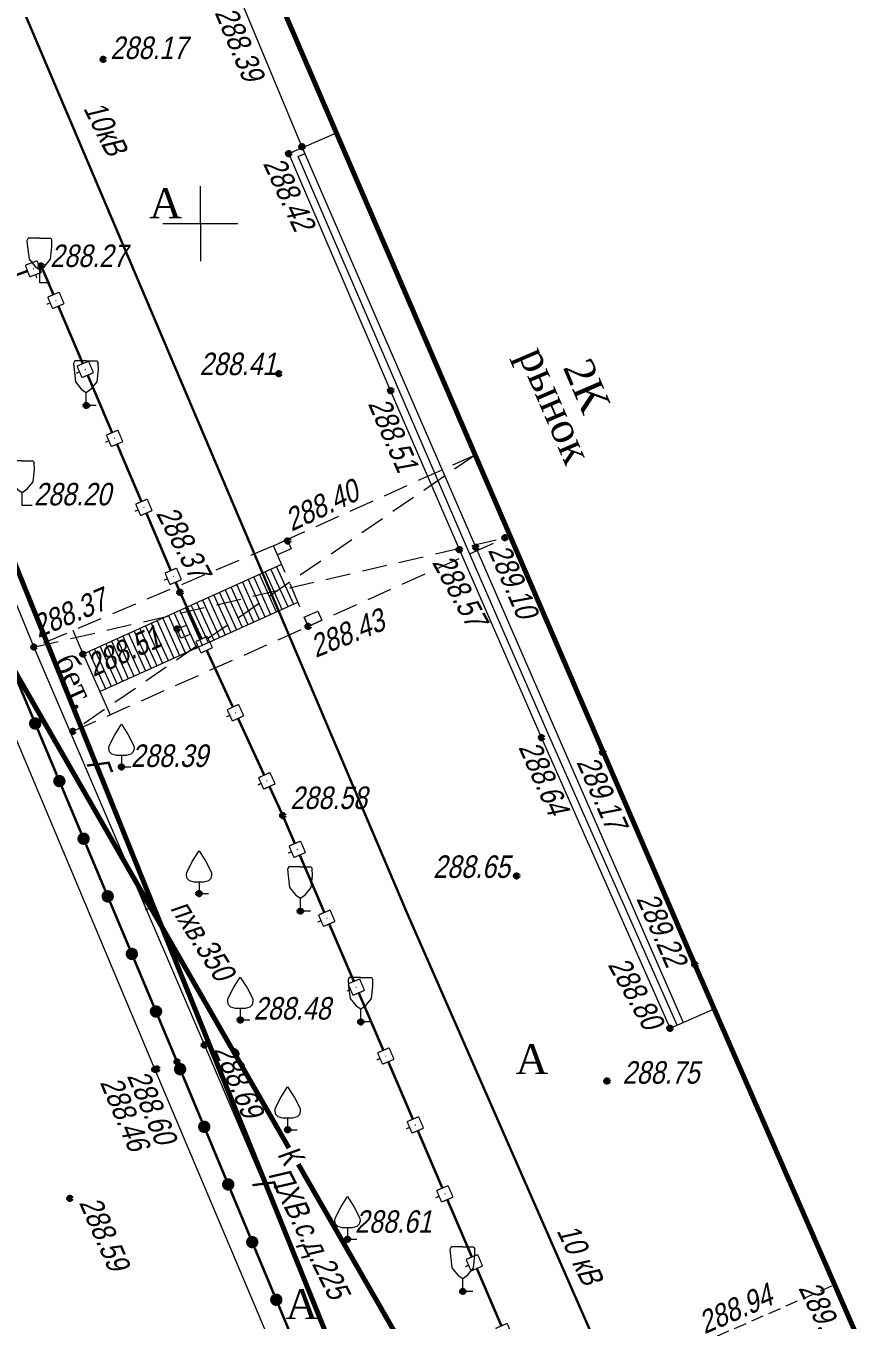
# Model space of a CAD drawing. Header units: metres. Extents: x 5191936 to 10384803, y 4968796 to 9938221.
# Drawn here: x 5192343 to 5192376.8, y 4969056.1 to 4969107.9 of the extents above; entities that cross this region are included whole.
import ezdxf

# ---------------------------------------------------------------- set-up
doc = ezdxf.new("R2010")
doc.units = ezdxf.units.M
for name, pattern in [('COMMUN', [6, 5, -1]), ('DASHED', [0.75, 0.5, -0.25]), ('DASHEDX2', [1.5, 1, -0.5])]:
    doc.linetypes.add(name, pattern=pattern)
doc.layers.get('0').update_dxf_attribs({"lineweight": 18})
for name, color, linetype, lineweight in [('71133200', 7, 'Continuous', 18), ('71133300', 7, 'Continuous', 18), ('82211000', 7, 'Continuous', 18), ('82212100', 7, 'Continuous', 18), ('Commun', 7, 'Continuous', 18), ('GEO_POINTS', 7, 'Continuous', 18), ('Grid', 7, 'Continuous', 18), ('Otm', 7, 'Continuous', 18), ('Sit', 7, 'Continuous', 18), ('Text', 7, 'Continuous', 18), ('Text_com', 7, 'Continuous', 18)]:
    doc.layers.add(name, color=color, linetype=linetype, lineweight=lineweight)
doc.styles.add('eskd', font='ESKD1.shx', dxfattribs={"width": 1.2, "oblique": 15})
doc.styles.get("Standard").update_dxf_attribs({"font": 'arial.ttf', "width": 0.8, "oblique": 13, "height": 0.9})
doc.styles.add('style1', font='times.ttf', dxfattribs={"height": 1})
doc.linetypes.add('KABELww_500', pattern='A,0.0001,-0.4,[131,ltypeshp.shx,S=0.4,R=90,X=0.4,Y=-0.4],0.2,[131,ltypeshp.shx,S=0.2,R=90,X=0.4,Y=-0.2],3.6,[131,ltypeshp.shx,S=0.2,R=-90,X=-0.4,Y=0.2],0.2,[131,ltypeshp.shx,S=0.4,R=-90,X=-0.4,Y=0.4],-0.8,4,-0.4', length=9.6001)

# ---------------------------------------------------------------- blocks, each defined once
blk = doc.blocks.new('71133200')
for p, q in [((-0.924145, 3.560442), (-1.024145, 3.360442)), ((-1.024145, 3.360442), (-0.977382, 2.864397)), ((-0.024145, 3.560442), (-0.924145, 3.560442)), ((-0.024145, 3.560442), (0.875855, 3.560442)), ((0.875855, 3.560442), (0.958164, 3.395824)), ((0.975974, 2.864397), (0.958164, 3.395824)), ((-0.977382, 2.864397), (-0.861899, 1.88241)), ((0.861899, 1.88241), (0.975974, 2.864397)), ((-0.861899, 1.88241), (-0.374616, 1.28565)), ((-0.374616, 1.28565), (0, 1.039723)), ((0, 1.039723), (0.401375, 1.321765)), ((0, 0), (0, 1.039723)), ((0.401375, 1.321765), (0.861899, 1.88241)), ((0.8, 0), (0, 0))]:
    blk.add_line(p, q)
at = {"style": 'eskd', "oblique": 14.99997778}
blk.add_attdef('Z', (1.873004, -0.239356), '', height=2, dxfattribs=at)
blk = doc.blocks.new('71133300')
for p, q in [((0, 0.91), (0, 0)), ((0, 0), (0.76, 0))]:
    blk.add_line(p, q)
blk.add_lwpolyline([(0, 0.91), (-0.38, 0.91), (-0.76, 1.03), (-0.95, 1.21), (-1.01, 1.47), (-0.99, 1.69), (-0.54, 2.57), (0, 3.42), (0.54, 2.57), (0.99, 1.69), (1.01, 1.47), (0.95, 1.21), (0.76, 1.03), (0.39, 0.91)], close=True)
at = {"style": 'eskd', "oblique": 15}
blk.add_attdef('Z', (1.77, -0.69), '', height=2, dxfattribs=at)
blk = doc.blocks.new('*U47')
at = {"layer": '82212100', "linetype": 'Continuous', "ltscale": 0.5}
for points in [[(5192343.338, 4969098.199, 1), (5192343.291, 4969098.182, 1)], [(5192340.522, 4969097.164, 1), (5192340.475, 4969097.147, 1)]]:
    blk.add_hatch(color=256, dxfattribs=at).paths.add_polyline_path(points, flags=0)
for points, const_width in [([(5192340.733, 4969097.242), (5192343.08, 4969098.104)], 0.1), ([(5192342.994, 4969098.339), (5192343.463, 4969098.511)], 0.05), ([(5192343.166, 4969097.869), (5192342.994, 4969098.339)], 0.05), ([(5192343.463, 4969098.511), (5192343.636, 4969098.042)], 0.05), ([(5192343.636, 4969098.042), (5192343.166, 4969097.869)], 0.05), ([(5192343.401, 4969097.956), (5192343.453, 4969097.815)], 0.05), ([(5192340.178, 4969097.304), (5192340.647, 4969097.477)], 0.05), ([(5192340.35, 4969096.835), (5192340.178, 4969097.304)], 0.05), ([(5192340.647, 4969097.477), (5192340.82, 4969097.007)], 0.05), ([(5192340.82, 4969097.007), (5192340.35, 4969096.835)], 0.05), ([(5192340.585, 4969096.921), (5192340.637, 4969096.78)], 0.05)]:
    blk.add_lwpolyline(points, dxfattribs=dict(at, const_width=const_width))
at = {"layer": '82212100', "ltscale": 0.5, "const_width": 0.1}
blk.add_lwpolyline([(5192343.549, 4969098.276), (5192343.628, 4969098.305)], dxfattribs=at)
at = {"layer": '82212100', "linetype": 'Continuous', "ltscale": 0.5, "flags": 128}
blk.add_lwpolyline([(5192339.091, 4969096.639, 0.1, 0.1, 0), (5192340.264, 4969097.07, 0, 0, 0)], format="xyseb", dxfattribs=at)
blk = doc.blocks.new('*U62')
at = {"layer": '82211000', "linetype": 'Continuous', "ltscale": 0.5}
for points in [[(5192343.291, 4969080.224, 1), (5192343.484, 4969079.763, 1)], [(5192344.258, 4969077.918, 1), (5192344.451, 4969077.457, 1)], [(5192345.225, 4969075.613, 1), (5192345.418, 4969075.152, 1)], [(5192346.192, 4969073.308, 1), (5192346.385, 4969072.846, 1)], [(5192347.159, 4969071.002, 1), (5192347.352, 4969070.541, 1)], [(5192348.126, 4969068.697, 1), (5192348.319, 4969068.236, 1)], [(5192349.093, 4969066.391, 1), (5192349.285, 4969065.93, 1)], [(5192350.055, 4969064.084, 1), (5192350.247, 4969063.622, 1)], [(5192351.017, 4969061.776, 1), (5192351.209, 4969061.315, 1)], [(5192351.979, 4969059.469, 1), (5192352.171, 4969059.007, 1)], [(5192352.941, 4969057.161, 1), (5192353.133, 4969056.7, 1)]]:
    blk.add_hatch(color=256, dxfattribs=at).paths.add_polyline_path(points, flags=0)
at = {"layer": '82211000', "linetype": 'Continuous', "ltscale": 0.5, "const_width": 0.1}
for points in [[(5192342.517, 4969082.068), (5192343.291, 4969080.224)], [(5192343.484, 4969079.763), (5192344.258, 4969077.918)], [(5192344.451, 4969077.457), (5192345.225, 4969075.613)], [(5192345.418, 4969075.152), (5192346.192, 4969073.308)], [(5192346.385, 4969072.846), (5192347.159, 4969071.002)], [(5192347.352, 4969070.541), (5192348.126, 4969068.697)], [(5192349.285, 4969065.93), (5192350.055, 4969064.084)], [(5192350.247, 4969063.622), (5192351.017, 4969061.776)], [(5192351.209, 4969061.315), (5192351.979, 4969059.469)], [(5192352.171, 4969059.007), (5192352.941, 4969057.161)], [(5192353.133, 4969056.7), (5192353.903, 4969054.854)]]:
    blk.add_lwpolyline(points, dxfattribs=at)
at = {"layer": '82211000', "linetype": 'Continuous', "ltscale": 0.5}
blk.add_lwpolyline([(5192348.319, 4969068.236, 0.1, 0.1, 0), (5192349.068, 4969066.45, 0.1, 0.1, 0), (5192349.093, 4969066.391, 0, 0, 0)], format="xyseb", dxfattribs=at)
blk = doc.blocks.new('*U63')
at = {"layer": '82212100', "linetype": 'Continuous', "ltscale": 0.5}
for points in [[(5192344.225, 4969096.902, 1), (5192344.205, 4969096.948, 1)], [(5192345.399, 4969094.141, 1), (5192345.38, 4969094.187, 1)], [(5192346.573, 4969091.381, 1), (5192346.554, 4969091.427, 1)], [(5192347.748, 4969088.62, 1), (5192347.728, 4969088.666, 1)], [(5192348.922, 4969085.859, 1), (5192348.902, 4969085.905, 1)], [(5192350.159, 4969083.126, 1), (5192350.138, 4969083.172, 1)], [(5192351.414, 4969080.402, 1), (5192351.393, 4969080.447, 1)], [(5192352.669, 4969077.677, 1), (5192352.648, 4969077.722, 1)], [(5192353.887, 4969074.935, 1), (5192353.867, 4969074.981, 1)], [(5192355.069, 4969072.178, 1), (5192355.049, 4969072.224, 1)], [(5192356.25, 4969069.42, 1), (5192356.23, 4969069.466, 1)], [(5192357.432, 4969066.663, 1), (5192357.412, 4969066.709, 1)], [(5192358.613, 4969063.905, 1), (5192358.593, 4969063.951, 1)], [(5192359.795, 4969061.148, 1), (5192359.775, 4969061.194, 1)], [(5192360.976, 4969058.39, 1), (5192360.957, 4969058.436, 1)], [(5192362.158, 4969055.633, 1), (5192362.138, 4969055.679, 1)], [(5192363.339, 4969052.875, 1), (5192363.32, 4969052.921, 1)], [(5192364.521, 4969050.118, 1), (5192364.501, 4969050.164, 1)]]:
    blk.add_hatch(color=256, dxfattribs=at).paths.add_polyline_path(points, flags=0)
at = {"layer": '82212100', "linetype": 'Continuous', "ltscale": 0.5, "flags": 128}
blk.add_lwpolyline([(5192343.628, 4969098.305, 0.1, 0.1, 0), (5192344.117, 4969097.155, 0, 0, 0)], format="xyseb", dxfattribs=at)
at = {"layer": '82212100', "linetype": 'Continuous', "ltscale": 0.5}
for points, const_width in [([(5192343.887, 4969097.057), (5192344.347, 4969097.253)], 0.05), ([(5192344.347, 4969097.253), (5192344.543, 4969096.793)], 0.05), ([(5192343.985, 4969096.827), (5192343.847, 4969096.768)], 0.05), ([(5192344.083, 4969096.597), (5192343.887, 4969097.057)], 0.05), ([(5192344.543, 4969096.793), (5192344.083, 4969096.597)], 0.05), ([(5192344.313, 4969096.695), (5192345.292, 4969094.394)], 0.1), ([(5192345.062, 4969094.297), (5192345.522, 4969094.492)], 0.05), ([(5192345.522, 4969094.492), (5192345.717, 4969094.032)], 0.05), ([(5192345.159, 4969094.066), (5192345.021, 4969094.008)], 0.05), ([(5192345.257, 4969093.836), (5192345.062, 4969094.297)], 0.05), ([(5192345.717, 4969094.032), (5192345.257, 4969093.836)], 0.05), ([(5192345.487, 4969093.934), (5192346.466, 4969091.634)], 0.1), ([(5192346.236, 4969091.536), (5192346.696, 4969091.732)], 0.05), ([(5192346.431, 4969091.076), (5192346.236, 4969091.536)], 0.05), ([(5192346.696, 4969091.732), (5192346.892, 4969091.271)], 0.05), ([(5192346.334, 4969091.306), (5192346.196, 4969091.247)], 0.05), ([(5192346.892, 4969091.271), (5192346.431, 4969091.076)], 0.05), ([(5192346.661, 4969091.174), (5192347.64, 4969088.873)], 0.1), ([(5192347.41, 4969088.775), (5192347.87, 4969088.971)], 0.05), ([(5192347.606, 4969088.315), (5192347.41, 4969088.775)], 0.05), ([(5192347.87, 4969088.971), (5192348.066, 4969088.511)], 0.05), ([(5192347.508, 4969088.545), (5192347.37, 4969088.486)], 0.05), ([(5192348.066, 4969088.511), (5192347.606, 4969088.315)], 0.05), ([(5192347.836, 4969088.413), (5192348.814, 4969086.112)], 0.1), ([(5192348.584, 4969086.015), (5192349.044, 4969086.21)], 0.05), ([(5192349.044, 4969086.21), (5192349.24, 4969085.75)], 0.05), ([(5192348.682, 4969085.785), (5192348.544, 4969085.726)], 0.05), ([(5192348.78, 4969085.554), (5192348.584, 4969086.015)], 0.05), ([(5192349.24, 4969085.75), (5192348.78, 4969085.554)], 0.05), ([(5192349.817, 4969083.272), (5192350.271, 4969083.481)], 0.05), ([(5192350.026, 4969082.817), (5192349.817, 4969083.272)], 0.05), ([(5192350.271, 4969083.481), (5192350.48, 4969083.027)], 0.05), ([(5192349.921, 4969083.045), (5192349.785, 4969082.982)], 0.05), ([(5192350.48, 4969083.027), (5192350.026, 4969082.817)], 0.05), ([(5192350.253, 4969082.922), (5192351.299, 4969080.651)], 0.1), ([(5192351.072, 4969080.547), (5192351.526, 4969080.756)], 0.05), ([(5192351.281, 4969080.093), (5192351.072, 4969080.547)], 0.05), ([(5192351.526, 4969080.756), (5192351.735, 4969080.302)], 0.05), ([(5192351.176, 4969080.32), (5192351.04, 4969080.257)], 0.05), ([(5192351.735, 4969080.302), (5192351.281, 4969080.093)], 0.05), ([(5192351.508, 4969080.197), (5192352.554, 4969077.926)], 0.1), ([(5192352.327, 4969077.822), (5192352.781, 4969078.031)], 0.05), ([(5192352.781, 4969078.031), (5192352.99, 4969077.577)], 0.05), ([(5192352.431, 4969077.595), (5192352.295, 4969077.532)], 0.05), ([(5192352.536, 4969077.368), (5192352.327, 4969077.822)], 0.05), ([(5192352.99, 4969077.577), (5192352.536, 4969077.368)], 0.05), ([(5192353.647, 4969074.86), (5192353.509, 4969074.801)], 0.05), ([(5192353.549, 4969075.09), (5192354.008, 4969075.287)], 0.05), ([(5192353.746, 4969074.63), (5192353.549, 4969075.09)], 0.05), ([(5192354.205, 4969074.827), (5192353.746, 4969074.63)], 0.05), ([(5192354.008, 4969075.287), (5192354.205, 4969074.827)], 0.05), ([(5192353.976, 4969074.729), (5192354.96, 4969072.431)], 0.1), ([(5192354.73, 4969072.332), (5192355.19, 4969072.529)], 0.05), ([(5192354.927, 4969071.873), (5192354.73, 4969072.332)], 0.05), ([(5192355.19, 4969072.529), (5192355.387, 4969072.07)], 0.05), ([(5192354.829, 4969072.102), (5192354.691, 4969072.043)], 0.05), ([(5192355.387, 4969072.07), (5192354.927, 4969071.873)], 0.05), ([(5192355.157, 4969071.971), (5192356.142, 4969069.673)], 0.1), ([(5192355.912, 4969069.575), (5192356.372, 4969069.772)], 0.05), ([(5192356.372, 4969069.772), (5192356.568, 4969069.312)], 0.05), ([(5192356.01, 4969069.345), (5192355.873, 4969069.286)], 0.05), ([(5192356.109, 4969069.115), (5192355.912, 4969069.575)], 0.05), ([(5192356.568, 4969069.312), (5192356.109, 4969069.115)], 0.05), ([(5192356.339, 4969069.214), (5192357.323, 4969066.916)], 0.1), ([(5192357.192, 4969066.587), (5192357.054, 4969066.528)], 0.05), ([(5192357.094, 4969066.817), (5192357.553, 4969067.014)], 0.05), ([(5192357.29, 4969066.358), (5192357.094, 4969066.817)], 0.05), ([(5192357.75, 4969066.555), (5192357.29, 4969066.358)], 0.05), ([(5192357.553, 4969067.014), (5192357.75, 4969066.555)], 0.05), ([(5192357.52, 4969066.456), (5192358.505, 4969064.158)], 0.1), ([(5192358.275, 4969064.06), (5192358.735, 4969064.257)], 0.05), ([(5192358.472, 4969063.6), (5192358.275, 4969064.06)], 0.05), ([(5192358.735, 4969064.257), (5192358.932, 4969063.797)], 0.05), ([(5192358.374, 4969063.83), (5192358.236, 4969063.771)], 0.05), ([(5192358.932, 4969063.797), (5192358.472, 4969063.6)], 0.05), ([(5192358.702, 4969063.699), (5192359.686, 4969061.401)], 0.1), ([(5192359.457, 4969061.302), (5192359.916, 4969061.499)], 0.05), ([(5192359.916, 4969061.499), (5192360.113, 4969061.039)], 0.05), ([(5192359.555, 4969061.072), (5192359.417, 4969061.013)], 0.05), ([(5192359.654, 4969060.843), (5192359.457, 4969061.302)], 0.05), ([(5192360.113, 4969061.039), (5192359.654, 4969060.843)], 0.05), ([(5192359.883, 4969060.941), (5192360.868, 4969058.643)], 0.1), ([(5192360.638, 4969058.545), (5192361.098, 4969058.742)], 0.05), ([(5192361.098, 4969058.742), (5192361.295, 4969058.282)], 0.05), ([(5192360.737, 4969058.315), (5192360.599, 4969058.256)], 0.05), ([(5192360.835, 4969058.085), (5192360.638, 4969058.545)], 0.05), ([(5192361.295, 4969058.282), (5192360.835, 4969058.085)], 0.05), ([(5192361.065, 4969058.183), (5192362.05, 4969055.886)], 0.1), ([(5192361.82, 4969055.787), (5192362.279, 4969055.984)], 0.05), ([(5192362.017, 4969055.327), (5192361.82, 4969055.787)], 0.05), ([(5192362.279, 4969055.984), (5192362.476, 4969055.524)], 0.05), ([(5192361.918, 4969055.557), (5192361.78, 4969055.498)], 0.05), ([(5192362.476, 4969055.524), (5192362.017, 4969055.327)], 0.05), ([(5192362.246, 4969055.426), (5192363.231, 4969053.128)], 0.1), ([(5192363.001, 4969053.03), (5192363.461, 4969053.226)], 0.05), ([(5192363.461, 4969053.226), (5192363.658, 4969052.767)], 0.05), ([(5192363.1, 4969052.8), (5192362.962, 4969052.741)], 0.05), ([(5192363.198, 4969052.57), (5192363.001, 4969053.03)], 0.05), ([(5192363.658, 4969052.767), (5192363.198, 4969052.57)], 0.05), ([(5192363.428, 4969052.668), (5192364.413, 4969050.37)], 0.1), ([(5192364.183, 4969050.272), (5192364.642, 4969050.469)], 0.05), ([(5192364.642, 4969050.469), (5192364.839, 4969050.009)], 0.05), ([(5192364.281, 4969050.042), (5192364.143, 4969049.983)], 0.05), ([(5192364.38, 4969049.812), (5192364.183, 4969050.272)], 0.05), ([(5192364.839, 4969050.009), (5192364.38, 4969049.812)], 0.05)]:
    blk.add_lwpolyline(points, dxfattribs=dict(at, const_width=const_width))
for points in [[(5192349.01, 4969085.652, 0.1, 0.1, 0), (5192349.185, 4969085.241, 0.1, 0.1, 0), (5192350.044, 4969083.376, 0, 0, 0)], [(5192352.763, 4969077.472, 0.1, 0.1, 0), (5192353.298, 4969076.311, 0.1, 0.1, 0), (5192353.779, 4969075.188, 0, 0, 0)]]:
    blk.add_lwpolyline(points, format="xyseb", dxfattribs=at)
at = {"layer": '82212100', "ltscale": 0.5}
blk.add_lwpolyline([(5192364.61, 4969049.911, 0.1, 0.1, 0), (5192364.632, 4969049.858, 0.1, 0.1, 0), (5192364.483, 4969049.869, 0, 0, 0)], format="xyseb", dxfattribs=at)
blk = doc.blocks.new('A$C52264BE2')
at = {"layer": 'Sit'}
h = blk.add_hatch(color=32, dxfattribs=at)
h.dxf.hatch_style = 1
h.paths.add_polyline_path([(0, 0.374), (0.714, 0.443), (0.15, 0)])
at = {"layer": 'Sit', "color": 32, "elevation": 285.308}
blk.add_lwpolyline([(0, 0.374), (0.714, 0.443), (0.15, 0), (0, 0.374)], dxfattribs=at)
blk = doc.blocks.new('GRID')
at = {"layer": 'Grid', "color": 104}
blk.add_line((-1.5, 0), (1.5, 0), dxfattribs=at)
for points in [[(0, 0), (0, 1.5)], [(0, 0), (0, -1.5)]]:
    blk.add_lwpolyline(points, dxfattribs=at)

msp = doc.modelspace()

# ---------------------------------------------------------------- linework, layer by layer
at = {"layer": 'Commun', "color": 1, "linetype": 'KABELww_500', "lineweight": 30, "elevation": 289.986, "flags": 128}
msp.add_lwpolyline([(5192382.466, 4969011.289), (5192370.473, 4969044.589), (5192358.264, 4969072.423), (5192342.751, 4969108.924), (5192335.712, 4969126.684)], dxfattribs=at)
at = {"layer": 'Commun', "color": 4, "linetype": 'COMMUN', "ltscale": 0.7, "const_width": 0.2, "elevation": 287.906, "flags": 128}
msp.add_lwpolyline([(5192341.493, 4969089.082), (5192372.739, 4969011.765)], dxfattribs=at)
at = {"layer": 'Commun', "color": 32, "linetype": 'COMMUN', "ltscale": 0.7, "const_width": 0.2, "elevation": 288.999, "flags": 128}
for points in [[(5192353.544, 4969063.005), (5192338.897, 4969088.484)], [(5192361.613, 4969048.969), (5192353.917, 4969062.356)]]:
    msp.add_lwpolyline(points, dxfattribs=at)
at = {"layer": 'GEO_POINTS', "lineweight": 60}
for centre in [(5192346.108, 4969106.571, 288.168), (5192353.533, 4969102.8, 288.423), (5192354.066, 4969103.077, 288.444), (5192343.628, 4969098.305, 288.272), (5192353.14, 4969093.993, 288.408), (5192357.616, 4969093.314, 288.514), (5192345.432, 4969092.722, 288.138), (5192353.491, 4969087.301, 288.403), (5192362.19, 4969087.424, 289.101), (5192360.366, 4969086.951, 288.574), (5192361.029, 4969087.04, 289.096), (5192349.185, 4969085.241, 288.367), (5192349.069, 4969083.78, 288.391), (5192354.312, 4969083.878, 288.428), (5192343.334, 4969083.05, 288.373), (5192345.3, 4969082.768, 288.508), (5192344.896, 4969079.68, 288.44), (5192363.657, 4969079.427, 288.64), (5192366.104, 4969078.835, 289.174), (5192346.839, 4969078.255, 288.385), (5192353.298, 4969076.311, 288.581), (5192362.659, 4969073.895, 288.652), (5192349.945, 4969073.188, 288.459), (5192354.001, 4969072.483, 288.504), (5192369.79, 4969070.352, 289.222), (5192351.598, 4969068.128, 288.481), (5192356.421, 4969068.051, 288.479), (5192368.8, 4969067.796, 288.803), (5192350.159, 4969067.122, 288.694), (5192348.172, 4969066.147, 288.46), (5192348.256, 4969066.167, 288.598), (5192349.068, 4969066.45, 288.632), (5192366.276, 4969065.686, 288.753), (5192353.492, 4969063.738, 288.565), (5192344.774, 4969060.989, 288.588), (5192355.886, 4969059.351, 288.614), (5192360.501, 4969057.265, 288.754)]:
    msp.add_circle(centre, 0.06, dxfattribs=at)
at = {"layer": 'Sit', "flags": 128}
for points, elevation in [([(5192353.039, 4969109.207), (5192351.689, 4969108.767), (5192354.066, 4969103.077)], 288.481), ([(5192333.401, 4969106.92), (5192338.029, 4969095.983), (5192343.334, 4969083.05)], 287.746), ([(5192331.253, 4969106.111), (5192335.733, 4969095.565), (5192340.796, 4969083.675), (5192348.172, 4969066.147), (5192353.406, 4969053.78), (5192357.012, 4969045.085)], 287.59), ([(5192353.533, 4969102.8), (5192355.446, 4969103.625)], 288.423), ([(5192368.8, 4969067.796), (5192363.657, 4969079.427), (5192360.366, 4969086.951), (5192357.616, 4969093.314), (5192353.533, 4969102.8)], 288.803), ([(5192353.918, 4969102.69), (5192354.184, 4969102.806)], 288.803), ([(5192354.066, 4969103.077), (5192361.029, 4969087.04), (5192364.446, 4969079.198), (5192369.325, 4969068.025)], 288.481), ([(5192369.084, 4969067.921), (5192363.941, 4969079.552), (5192360.651, 4969087.074), (5192357.901, 4969093.437), (5192353.918, 4969102.69)], 288.803), ([(5192352.924, 4969087.105), (5192353.471, 4969087.351), (5192353.635, 4969086.987), (5192353.088, 4969086.74), (5192352.924, 4969087.105)], 288.403), ([(5192354.154, 4969084.245), (5192354.701, 4969084.491), (5192354.865, 4969084.127), (5192354.312, 4969083.878), (5192354.154, 4969084.245)], 288.403), ([(5192349.069, 4969083.78), (5192349.443, 4969083.922), (5192349.585, 4969083.549), (5192349.211, 4969083.406), (5192349.069, 4969083.78)], 288.391), ([(5192343.334, 4969083.05), (5192350.159, 4969067.122), (5192355.432, 4969054.775), (5192362.876, 4969046.076)], 287.746), ([(5192369.325, 4969068.025), (5192370.569, 4969068.569)], 288.481), ([(5192368.8, 4969067.796), (5192369.325, 4969068.025)], 288.803)]:
    msp.add_lwpolyline(points, dxfattribs=dict(at, elevation=elevation))
at = {"layer": 'Sit', "const_width": 0.2, "elevation": 288.481, "flags": 128}
msp.add_lwpolyline([(5192353.039, 4969109.207), (5192369.79, 4969070.352), (5192376.506, 4969054.975), (5192385.196, 4969058.586)], dxfattribs=at)
at = {"layer": 'Sit', "linetype": 'DASHEDX2', "flags": 128}
for points, elevation in [([(5192361.002, 4969090.737), (5192344.896, 4969079.68)], 288.403), ([(5192361.002, 4969090.737), (5192361.002, 4969090.737), (5192352.924, 4969087.105), (5192354.312, 4969083.878), (5192362.331, 4969087.474), (5192362.331, 4969087.474)], 288.403), ([(5192343.334, 4969083.05), (5192362.19, 4969087.424)], 287.746), ([(5192352.924, 4969087.105), (5192343.334, 4969083.05)], 288.403), ([(5192344.896, 4969079.68), (5192354.312, 4969083.878)], 288.44)]:
    msp.add_lwpolyline(points, dxfattribs=dict(at, elevation=elevation))
at = {"layer": 'Sit', "flags": 128}
for points in [[(5192353.247, 4969086.354), (5192353.247, 4969086.354), (5192345.3, 4969082.768), (5192345.974, 4969081.275), (5192353.894, 4969084.849), (5192353.894, 4969084.849)], [(5192353.048, 4969086.265), (5192353.722, 4969084.771)], [(5192351.909, 4969085.75), (5192352.582, 4969084.257)], [(5192352.136, 4969085.853), (5192352.81, 4969084.36)], [(5192352.364, 4969085.956), (5192353.038, 4969084.463)], [(5192352.592, 4969086.059), (5192353.266, 4969084.566)], [(5192352.82, 4969086.162), (5192353.494, 4969084.669)], [(5192350.769, 4969085.236), (5192351.443, 4969083.743)], [(5192350.997, 4969085.339), (5192351.671, 4969083.846)], [(5192351.225, 4969085.442), (5192351.899, 4969083.949)], [(5192351.453, 4969085.545), (5192352.127, 4969084.052)], [(5192351.681, 4969085.648), (5192352.355, 4969084.154)], [(5192349.63, 4969084.722), (5192350.304, 4969083.229)], [(5192349.858, 4969084.825), (5192350.532, 4969083.332)], [(5192350.086, 4969084.928), (5192350.759, 4969083.435)], [(5192350.313, 4969085.031), (5192350.987, 4969083.537)], [(5192350.541, 4969085.133), (5192351.215, 4969083.64)], [(5192348.49, 4969084.208), (5192349.164, 4969082.715)], [(5192348.718, 4969084.311), (5192349.392, 4969082.818)], [(5192348.946, 4969084.414), (5192349.62, 4969082.92)], [(5192349.174, 4969084.516), (5192349.848, 4969083.023)], [(5192349.402, 4969084.619), (5192350.076, 4969083.126)], [(5192345.3, 4969082.768), (5192344.901, 4969083.712)], [(5192347.351, 4969083.694), (5192348.025, 4969082.201)], [(5192347.579, 4969083.797), (5192348.253, 4969082.303)], [(5192347.807, 4969083.899), (5192348.481, 4969082.406)], [(5192347.807, 4969083.899), (5192348.481, 4969082.406)], [(5192348.035, 4969084.002), (5192348.709, 4969082.509)], [(5192348.263, 4969084.105), (5192348.936, 4969082.612)], [(5192346.212, 4969083.18), (5192346.886, 4969081.686)], [(5192346.44, 4969083.282), (5192347.114, 4969081.789)], [(5192346.668, 4969083.385), (5192347.341, 4969081.892)], [(5192346.895, 4969083.488), (5192347.569, 4969081.995)], [(5192347.123, 4969083.591), (5192347.797, 4969082.098)], [(5192345.3, 4969082.768), (5192345.974, 4969081.275)], [(5192345.528, 4969082.871), (5192346.202, 4969081.378)], [(5192345.756, 4969082.974), (5192346.43, 4969081.481)], [(5192345.984, 4969083.077), (5192346.658, 4969081.584)], [(5192345.974, 4969081.275), (5192346.389, 4969080.345)]]:
    msp.add_lwpolyline(points, dxfattribs=at)
at = {"layer": 'Sit', "linetype": 'DASHED', "elevation": 288.941, "flags": 128}
msp.add_lwpolyline([(5192370.011, 4969055.185), (5192375.388, 4969057.533)], dxfattribs=at)

# ---------------------------------------------------------------- block references
at = {"layer": '71133200', "color": 7, "xscale": 0.5, "yscale": 0.5, "zscale": 0.5}
for p in [(5192343.57, 4969097.635), (5192345.432, 4969092.722, 288.138), (5192342.87, 4969088.72, 288.201), (5192354.001, 4969072.483, 288.504), (5192356.421, 4969068.051, 288.479), (5192360.501, 4969057.265, 288.754)]:
    msp.add_blockref('71133200', p, dxfattribs=at)
at = {"layer": '71133300', "color": 7, "xscale": 0.5, "yscale": 0.5, "zscale": 0.5}
for p in [(5192346.839, 4969078.255, 288.385), (5192349.945, 4969073.188, 288.459), (5192351.598, 4969068.128, 288.481), (5192353.492, 4969063.738, 288.565), (5192355.886, 4969059.351, 288.614)]:
    msp.add_blockref('71133300', p, dxfattribs=at)
at = {"layer": '82211000', "color": 7}
msp.add_blockref('*U62', (0, 0), dxfattribs=at)
at = {"layer": '82212100', "color": 7}
for name in ['*U47', '*U63']:
    msp.add_blockref(name, (0, 0), dxfattribs=at)
at = {"layer": 'Grid', "color": 7, "linetype": 'Continuous'}
msp.add_blockref('GRID', (5192350, 4969100), dxfattribs=at)
msp.add_blockref('GRID', (5192350, 4969100), dxfattribs=at)
at = {"layer": 'Sit', "color": 7, "rotation": 99.1598592115128}
msp.add_blockref('A$C52264BE2', (5192348.202, 4969072.581, 3.69), dxfattribs=at)

# ---------------------------------------------------------------- texts
at = {"layer": 'Otm', "oblique": 13, "width": 0.8}
for s, rotation, p in [('288.39', 292.6728, (5192350.561, 4969108.444, 288.39)), ('288.42', 294.886, (5192352.492, 4969102.407, 288.423)), ('288.51', 293.3762, (5192356.696, 4969092.793, 288.514)), ('288.40', 25.279, (5192353.651, 4969087.664, 288.403)), ('288.37', 297.572, (5192348.209, 4969088.401, 288.367)), ('289.10', 293.3217, (5192361.501, 4969086.931, 289.101)), ('288.57', 298.5149, (5192359.257, 4969086.443, 288.574)), ('288.37', 22.9243, (5192343.509, 4969083.406, 288.373)), ('288.43', 22.1379, (5192354.618, 4969082.614, 288.428)), ('288.51', 24.2891, (5192345.715, 4969081.849)), ('288.64', 293.8541, (5192362.719, 4969079.045, 288.64)), ('289.17', 293.8272, (5192365.043, 4969078.45, 289.174)), ('289.22', 293.5911, (5192367.443, 4969072.983, 289.222)), ('288.80', 299.0788, (5192366.292, 4969070.337, 288.803)), ('288.69', 293.124, (5192350.516, 4969066.948, 288.694)), ('288.46', 292.9374, (5192345.966, 4969065.631, 288.46)), ('288.60', 292.9374, (5192347.046, 4969065.892, 288.598)), ('288.59', 293.5837, (5192345.132, 4969060.819, 288.588)), ('288.94', 23.5911, (5192370.182, 4969055.544, 288.941)), ('289.28', 296.1167, (5192373.928, 4969057.399, 289.277))]:
    msp.add_text(s, height=0.9, rotation=rotation, dxfattribs=at).set_placement(p)
for s, p in [('288.17', (5192346.399, 4969106.586, 288.168)), ('288.27', (5192343.986, 4969098.262, 288.272)), ('288.41', (5192349.963, 4969093.935, 288.408)), ('288.20', (5192343.337, 4969088.721, 288.201)), ('288.39', (5192347.219, 4969078.255, 288.385)), ('288.58', (5192353.598, 4969076.571, 288.581)), ('288.65', (5192359.314, 4969073.814, 288.652)), ('288.48', (5192352.132, 4969068.144, 288.481)), ('288.75', (5192366.9, 4969065.579, 288.753)), ('288.61', (5192356.186, 4969059.611, 288.614))]:
    msp.add_text(s, height=0.9, dxfattribs=at).set_placement(p)
at = {"layer": 'Text', "style": 'style1'}
for p in [(5192347.954, 4969100.211), (5192362.614, 4969065.963), (5192353.406, 4969056.158)]:
    msp.add_text('А', height=1.2, dxfattribs=at).set_placement(p)
at = {"layer": 'Text', "color": 7, "style": 'style1'}
for s, p in [('рынок', (5192362.712, 4969094.754, -285.654)), ('2К', (5192364.5, 4969094.251, -285.654))]:
    msp.add_text(s, height=1.2, rotation=293.168, dxfattribs=at).set_placement(p)
at = {"layer": 'Text', "style": 'style1'}
msp.add_text('бет.', height=0.9, rotation=294.3606, dxfattribs=at).set_placement((5192344.132, 4969082.516, -287.769))
at = {"layer": 'Text_com', "oblique": 13, "width": 0.8}
for s, rotation, p in [('10кВ', 296.6455, (5192345.298, 4969104.616, 857.993)), ('Г', 290.4382, (5192345.415, 4969078.43, 570.646)), ('пхв.350', 302.1135, (5192348.772, 4969072.598, 569.26)), ('К', 302.9686, (5192353.053, 4969062.746, 287.746)), ('ПХВ.с.д.225', 296.1628, (5192352.69, 4969061.957, 856.215)), ('Г', 290.4382, (5192352.041, 4969061.637, 282.899))]:
    msp.add_text(s, height=0.9, rotation=rotation, dxfattribs=at).set_placement(p)
at = {"layer": 'Text_com', "color": 1, "oblique": 13, "width": 0.8}
msp.add_text('10 кВ ', height=0.9, rotation=295.6548, dxfattribs=at).set_placement((5192364.248, 4969059.693, 568.007))

doc.saveas('drawing.dxf')
